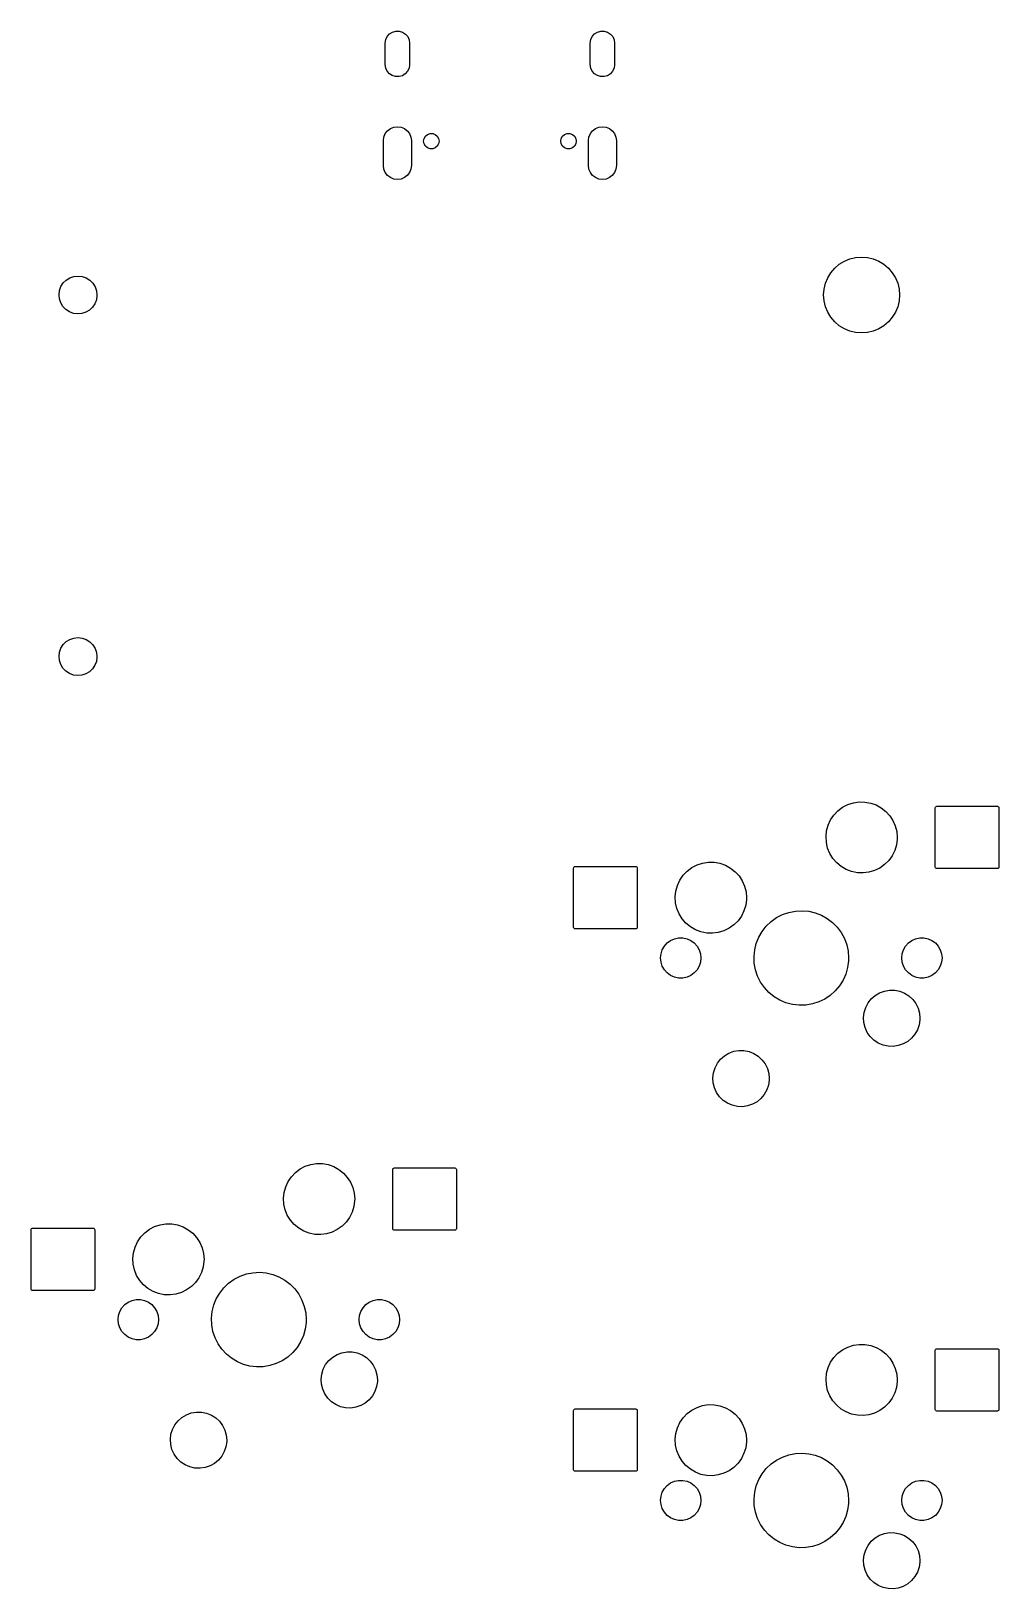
# Model space of a CAD drawing. Extents: x 3.34 to 9.76, y -5.25 to -1.36.
# Drawn here: x 5.222 to 6.828, y -3.947 to -1.362 of the extents above; entities that cross this region are included whole.
import ezdxf

# ---------------------------------------------------------------- set-up
doc = ezdxf.new("R2010")
doc.units = 0
doc.header["$MEASUREMENT"] = 0
doc.layers.add('BLACK', color=7, linetype='CONTINUOUS')

msp = doc.modelspace()

# ---------------------------------------------------------------- linework, layer by layer
at = {"layer": 'BLACK', "linetype": 'CONTINUOUS'}
for p, q in [((5.81302, -1.37118), (5.81682, -1.36689)), ((5.81682, -1.36689), (5.82167, -1.36383)), ((5.82167, -1.36383), (5.82718, -1.36225)), ((5.82718, -1.36225), (5.83291, -1.36229)), ((5.83291, -1.36229), (5.8384, -1.36393)), ((5.8384, -1.36393), (5.84321, -1.36705)), ((5.84321, -1.36705), (5.84695, -1.37139)), ((6.15318, -1.37118), (6.15698, -1.36689)), ((6.15698, -1.36689), (6.16182, -1.36383)), ((6.16182, -1.36383), (6.16734, -1.36225)), ((6.16734, -1.36225), (6.17307, -1.36229)), ((6.17307, -1.36229), (6.17856, -1.36393)), ((6.17856, -1.36393), (6.18337, -1.36705)), ((6.18337, -1.36705), (6.18711, -1.37139)), ((5.8097, -1.38228), (5.80971, -1.38204)), ((5.8097, -1.41772), (5.8097, -1.38228)), ((5.80971, -1.38204), (5.81059, -1.37637)), ((5.81059, -1.37637), (5.81302, -1.37118)), ((5.84695, -1.37139), (5.84933, -1.37661)), ((5.84933, -1.37661), (5.85014, -1.38228)), ((5.85014, -1.38228), (5.85014, -1.41772)), ((6.14986, -1.38204), (6.15075, -1.37637)), ((6.14986, -1.38228), (6.14986, -1.38204)), ((6.14986, -1.41772), (6.14986, -1.38228)), ((6.15075, -1.37637), (6.15318, -1.37118)), ((6.18711, -1.37139), (6.18948, -1.37661)), ((6.18948, -1.37661), (6.1903, -1.38228)), ((6.1903, -1.38228), (6.1903, -1.41772)), ((5.81052, -1.42339), (5.8097, -1.41772)), ((5.85014, -1.41796), (5.84925, -1.42363)), ((5.85014, -1.41772), (5.85014, -1.41796)), ((6.15067, -1.42339), (6.14986, -1.41772)), ((6.19029, -1.41796), (6.18941, -1.42363)), ((6.1903, -1.41772), (6.19029, -1.41796)), ((5.81289, -1.42861), (5.81052, -1.42339)), ((5.81663, -1.43295), (5.81289, -1.42861)), ((5.82144, -1.43607), (5.81663, -1.43295)), ((5.82693, -1.43771), (5.82144, -1.43607)), ((5.83266, -1.43775), (5.82693, -1.43771)), ((5.83818, -1.43617), (5.83266, -1.43775)), ((5.84302, -1.43311), (5.83818, -1.43617)), ((5.84682, -1.42882), (5.84302, -1.43311)), ((5.84925, -1.42363), (5.84682, -1.42882)), ((6.15305, -1.42861), (6.15067, -1.42339)), ((6.15679, -1.43295), (6.15305, -1.42861)), ((6.1616, -1.43607), (6.15679, -1.43295)), ((6.16709, -1.43771), (6.1616, -1.43607)), ((6.17282, -1.43775), (6.16709, -1.43771)), ((6.17833, -1.43617), (6.17282, -1.43775)), ((6.18318, -1.43311), (6.17833, -1.43617)), ((6.18698, -1.42882), (6.18318, -1.43311)), ((6.18941, -1.42363), (6.18698, -1.42882)), ((5.81354, -1.52751), (5.81834, -1.52383)), ((5.81834, -1.52383), (5.82392, -1.52152)), ((5.82392, -1.52152), (5.82992, -1.52073)), ((5.82992, -1.52073), (5.83592, -1.52152)), ((5.83592, -1.52152), (5.84151, -1.52383)), ((5.84151, -1.52383), (5.8463, -1.52751)), ((6.1537, -1.52751), (6.15849, -1.52383)), ((6.15849, -1.52383), (6.16408, -1.52152)), ((6.16408, -1.52152), (6.17008, -1.52073)), ((6.17008, -1.52073), (6.17608, -1.52152)), ((6.17608, -1.52152), (6.18166, -1.52383)), ((6.18166, -1.52383), (6.18646, -1.52751)), ((5.80675, -1.5439), (5.80754, -1.5379)), ((5.80675, -1.58524), (5.80675, -1.5439)), ((5.80754, -1.5379), (5.80986, -1.53231)), ((5.80986, -1.53231), (5.81354, -1.52751)), ((5.8463, -1.52751), (5.84999, -1.53231)), ((5.84999, -1.53231), (5.8523, -1.5379)), ((5.8523, -1.5379), (5.85309, -1.5439)), ((5.85309, -1.5439), (5.85309, -1.58524)), ((5.87343, -1.54488), (5.8742, -1.54051)), ((5.8742, -1.54926), (5.87343, -1.54488)), ((5.8742, -1.54051), (5.87642, -1.53666)), ((5.87642, -1.55311), (5.8742, -1.54926)), ((5.87642, -1.53666), (5.87982, -1.5338)), ((5.87982, -1.5338), (5.884, -1.53228)), ((5.884, -1.53228), (5.88844, -1.53228)), ((5.88844, -1.53228), (5.89262, -1.5338)), ((5.89262, -1.5338), (5.89602, -1.53666)), ((5.89602, -1.53666), (5.89824, -1.54051)), ((5.89824, -1.54926), (5.89602, -1.55311)), ((5.89824, -1.54051), (5.89902, -1.54488)), ((5.89902, -1.54488), (5.89824, -1.54926)), ((6.10098, -1.54488), (6.10176, -1.54051)), ((6.10176, -1.54926), (6.10098, -1.54488)), ((6.10176, -1.54051), (6.10398, -1.53666)), ((6.10398, -1.55311), (6.10176, -1.54926)), ((6.10398, -1.53666), (6.10738, -1.5338)), ((6.10738, -1.5338), (6.11156, -1.53228)), ((6.11156, -1.53228), (6.116, -1.53228)), ((6.116, -1.53228), (6.12018, -1.5338)), ((6.12018, -1.5338), (6.12358, -1.53666)), ((6.12358, -1.53666), (6.1258, -1.54051)), ((6.1258, -1.54926), (6.12358, -1.55311)), ((6.1258, -1.54051), (6.12657, -1.54488)), ((6.12657, -1.54488), (6.1258, -1.54926)), ((6.14691, -1.5439), (6.1477, -1.5379)), ((6.14691, -1.58524), (6.14691, -1.5439)), ((6.1477, -1.5379), (6.15001, -1.53231)), ((6.15001, -1.53231), (6.1537, -1.52751)), ((6.18646, -1.52751), (6.19014, -1.53231)), ((6.19014, -1.53231), (6.19246, -1.5379)), ((6.19246, -1.5379), (6.19325, -1.5439)), ((6.19325, -1.5439), (6.19325, -1.58524)), ((5.87982, -1.55596), (5.87642, -1.55311)), ((5.884, -1.55748), (5.87982, -1.55596)), ((5.88844, -1.55748), (5.884, -1.55748)), ((5.89262, -1.55596), (5.88844, -1.55748)), ((5.89602, -1.55311), (5.89262, -1.55596)), ((6.10738, -1.55596), (6.10398, -1.55311)), ((6.11156, -1.55748), (6.10738, -1.55596)), ((6.116, -1.55748), (6.11156, -1.55748)), ((6.12018, -1.55596), (6.116, -1.55748)), ((6.12358, -1.55311), (6.12018, -1.55596)), ((5.80754, -1.59123), (5.80675, -1.58524)), ((5.80986, -1.59682), (5.80754, -1.59123)), ((5.81354, -1.60162), (5.80986, -1.59682)), ((5.81834, -1.6053), (5.81354, -1.60162)), ((5.8463, -1.60162), (5.84151, -1.6053)), ((5.84999, -1.59682), (5.8463, -1.60162)), ((5.8523, -1.59123), (5.84999, -1.59682)), ((5.85309, -1.58524), (5.8523, -1.59123)), ((6.1477, -1.59123), (6.14691, -1.58524)), ((6.15001, -1.59682), (6.1477, -1.59123)), ((6.1537, -1.60162), (6.15001, -1.59682)), ((6.15849, -1.6053), (6.1537, -1.60162)), ((6.18646, -1.60162), (6.18166, -1.6053)), ((6.19014, -1.59682), (6.18646, -1.60162)), ((6.19246, -1.59123), (6.19014, -1.59682)), ((6.19325, -1.58524), (6.19246, -1.59123)), ((5.82392, -1.60762), (5.81834, -1.6053)), ((5.82992, -1.60841), (5.82392, -1.60762)), ((5.83592, -1.60762), (5.82992, -1.60841)), ((5.84151, -1.6053), (5.83592, -1.60762)), ((6.16408, -1.60762), (6.15849, -1.6053)), ((6.17008, -1.60841), (6.16408, -1.60762)), ((6.17608, -1.60762), (6.17008, -1.60841)), ((6.18166, -1.6053), (6.17608, -1.60762)), ((6.54904, -1.76297), (6.55546, -1.75546)), ((6.55546, -1.75546), (6.56297, -1.74904)), ((6.56297, -1.74904), (6.5714, -1.74387)), ((6.5714, -1.74387), (6.58053, -1.74009)), ((6.58053, -1.74009), (6.59015, -1.73778)), ((6.59015, -1.73778), (6.6, -1.73701)), ((6.6, -1.73701), (6.60985, -1.73778)), ((6.60985, -1.73778), (6.61947, -1.74009)), ((6.61947, -1.74009), (6.6286, -1.74387)), ((6.6286, -1.74387), (6.63703, -1.74904)), ((6.63703, -1.74904), (6.64454, -1.75546)), ((6.64454, -1.75546), (6.65096, -1.76297)), ((5.27179, -1.786), (5.27559, -1.78009)), ((5.27559, -1.78009), (5.28061, -1.77518)), ((5.28061, -1.77518), (5.28659, -1.7715)), ((5.28659, -1.7715), (5.29324, -1.76924)), ((5.29324, -1.76924), (5.30022, -1.7685)), ((5.30022, -1.7685), (5.30719, -1.76934)), ((5.30719, -1.76934), (5.31381, -1.77169)), ((5.31381, -1.77169), (5.31974, -1.77545)), ((5.31974, -1.77545), (5.32468, -1.78044)), ((5.32468, -1.78044), (5.3284, -1.78639)), ((6.53778, -1.79015), (6.54009, -1.78053)), ((6.54009, -1.78053), (6.54387, -1.7714)), ((6.54387, -1.7714), (6.54904, -1.76297)), ((6.65096, -1.76297), (6.65613, -1.7714)), ((6.65613, -1.7714), (6.65991, -1.78053)), ((6.65991, -1.78053), (6.66222, -1.79015)), ((5.26851, -1.79956), (5.26939, -1.79259)), ((5.26919, -1.80655), (5.26851, -1.79956)), ((5.27141, -1.81321), (5.26919, -1.80655)), ((5.26939, -1.79259), (5.27179, -1.786)), ((5.33051, -1.80783), (5.32801, -1.8144)), ((5.3284, -1.78639), (5.33071, -1.79302)), ((5.33148, -1.80088), (5.33051, -1.80783)), ((5.33071, -1.79302), (5.3315, -1.8)), ((5.3315, -1.8), (5.33148, -1.80088)), ((6.53701, -1.8), (6.53778, -1.79015)), ((6.53778, -1.80985), (6.53701, -1.8)), ((6.66222, -1.79015), (6.66299, -1.8)), ((6.66299, -1.8), (6.66222, -1.80985)), ((5.27505, -1.81922), (5.27141, -1.81321)), ((5.27992, -1.82427), (5.27505, -1.81922)), ((5.2858, -1.82811), (5.27992, -1.82427)), ((5.29238, -1.83056), (5.2858, -1.82811)), ((5.29934, -1.83149), (5.29238, -1.83056)), ((5.30633, -1.83085), (5.29934, -1.83149)), ((5.31301, -1.82868), (5.30633, -1.83085)), ((5.31904, -1.82509), (5.31301, -1.82868)), ((5.32413, -1.82025), (5.31904, -1.82509)), ((5.32801, -1.8144), (5.32413, -1.82025)), ((6.54009, -1.81947), (6.53778, -1.80985)), ((6.54387, -1.8286), (6.54009, -1.81947)), ((6.54904, -1.83703), (6.54387, -1.8286)), ((6.65613, -1.8286), (6.65096, -1.83703)), ((6.65991, -1.81947), (6.65613, -1.8286)), ((6.66222, -1.80985), (6.65991, -1.81947)), ((6.55546, -1.84454), (6.54904, -1.83703)), ((6.56297, -1.85096), (6.55546, -1.84454)), ((6.5714, -1.85613), (6.56297, -1.85096)), ((6.58053, -1.85991), (6.5714, -1.85613)), ((6.59015, -1.86222), (6.58053, -1.85991)), ((6.61947, -1.85991), (6.60985, -1.86222)), ((6.6286, -1.85613), (6.61947, -1.85991)), ((6.63703, -1.85096), (6.6286, -1.85613)), ((6.64454, -1.84454), (6.63703, -1.85096)), ((6.65096, -1.83703), (6.64454, -1.84454)), ((6.6, -1.86299), (6.59015, -1.86222)), ((6.60985, -1.86222), (6.6, -1.86299)), ((5.27559, -2.38009), (5.28061, -2.37518)), ((5.28061, -2.37518), (5.28659, -2.3715)), ((5.28659, -2.3715), (5.29324, -2.36924)), ((5.29324, -2.36924), (5.30022, -2.3685)), ((5.30022, -2.3685), (5.30719, -2.36934)), ((5.30719, -2.36934), (5.31381, -2.37169)), ((5.31381, -2.37169), (5.31974, -2.37545)), ((5.31974, -2.37545), (5.32468, -2.38044)), ((5.26851, -2.39956), (5.26939, -2.39259)), ((5.26919, -2.40655), (5.26851, -2.39956)), ((5.26939, -2.39259), (5.27179, -2.386)), ((5.27179, -2.386), (5.27559, -2.38009)), ((5.32468, -2.38044), (5.3284, -2.38639)), ((5.3284, -2.38639), (5.33071, -2.39302)), ((5.33148, -2.40088), (5.33051, -2.40783)), ((5.33071, -2.39302), (5.3315, -2.4)), ((5.3315, -2.4), (5.33148, -2.40088)), ((5.27141, -2.41321), (5.26919, -2.40655)), ((5.27505, -2.41922), (5.27141, -2.41321)), ((5.27992, -2.42427), (5.27505, -2.41922)), ((5.2858, -2.42811), (5.27992, -2.42427)), ((5.29238, -2.43056), (5.2858, -2.42811)), ((5.31301, -2.42868), (5.30633, -2.43085)), ((5.31904, -2.42509), (5.31301, -2.42868)), ((5.32413, -2.42025), (5.31904, -2.42509)), ((5.32801, -2.4144), (5.32413, -2.42025)), ((5.33051, -2.40783), (5.32801, -2.4144)), ((5.29934, -2.43149), (5.29238, -2.43056)), ((5.30633, -2.43085), (5.29934, -2.43149)), ((6.55411, -2.66284), (6.56079, -2.65584)), ((6.56079, -2.65584), (6.56853, -2.65003)), ((6.56853, -2.65003), (6.57712, -2.64556)), ((6.57712, -2.64556), (6.58631, -2.64255)), ((6.58631, -2.64255), (6.59588, -2.64109)), ((6.59588, -2.64109), (6.60556, -2.64121)), ((6.60556, -2.64121), (6.61509, -2.6429)), ((6.61509, -2.6429), (6.62421, -2.64613)), ((6.62421, -2.64613), (6.63268, -2.65081)), ((6.63268, -2.65081), (6.64028, -2.65681)), ((6.64028, -2.65681), (6.64679, -2.66397)), ((6.7223, -2.65079), (6.72249, -2.64983)), ((6.7223, -2.74921), (6.7223, -2.65079)), ((6.72249, -2.64983), (6.72304, -2.64902)), ((6.72304, -2.64902), (6.72385, -2.64848)), ((6.72385, -2.64848), (6.7248, -2.64829)), ((6.7248, -2.64829), (6.8252, -2.64829)), ((6.8252, -2.64829), (6.82615, -2.64848)), ((6.82615, -2.64848), (6.82696, -2.64902)), ((6.82696, -2.64902), (6.82751, -2.64983)), ((6.82751, -2.64983), (6.8277, -2.65079)), ((6.8277, -2.65079), (6.8277, -2.74921)), ((6.54199, -2.68893), (6.54458, -2.67961)), ((6.54458, -2.67961), (6.54865, -2.67083)), ((6.54865, -2.67083), (6.55411, -2.66284)), ((6.64679, -2.66397), (6.65205, -2.67209)), ((6.65205, -2.67209), (6.6559, -2.68097)), ((6.6559, -2.68097), (6.65826, -2.69035)), ((6.54096, -2.69856), (6.54199, -2.68893)), ((6.54152, -2.70822), (6.54096, -2.69856)), ((6.54365, -2.71766), (6.54152, -2.70822)), ((6.65772, -2.71248), (6.65491, -2.72174)), ((6.65898, -2.70288), (6.65772, -2.71248)), ((6.65826, -2.69035), (6.65906, -2.7)), ((6.65906, -2.7), (6.65898, -2.70288)), ((6.54729, -2.72663), (6.54365, -2.71766)), ((6.55234, -2.73488), (6.54729, -2.72663)), ((6.55868, -2.74219), (6.55234, -2.73488)), ((6.64497, -2.73827), (6.63812, -2.74511)), ((6.65062, -2.73042), (6.64497, -2.73827)), ((6.65491, -2.72174), (6.65062, -2.73042)), ((6.1223, -2.75079), (6.12249, -2.74983)), ((6.1223, -2.84921), (6.1223, -2.75079)), ((6.12249, -2.74983), (6.12304, -2.74902)), ((6.12304, -2.74902), (6.12385, -2.74848)), ((6.12385, -2.74848), (6.1248, -2.74829)), ((6.1248, -2.74829), (6.2252, -2.74829)), ((6.2252, -2.74829), (6.22615, -2.74848)), ((6.22615, -2.74848), (6.22696, -2.74902)), ((6.22696, -2.74902), (6.22751, -2.74983)), ((6.22751, -2.74983), (6.2277, -2.75079)), ((6.2277, -2.75079), (6.2277, -2.84921)), ((6.29865, -2.77083), (6.30411, -2.76284)), ((6.30411, -2.76284), (6.31079, -2.75584)), ((6.31079, -2.75584), (6.31853, -2.75003)), ((6.31853, -2.75003), (6.32712, -2.74556)), ((6.32712, -2.74556), (6.33631, -2.74255)), ((6.33631, -2.74255), (6.34588, -2.74109)), ((6.34588, -2.74109), (6.35556, -2.74121)), ((6.35556, -2.74121), (6.36509, -2.7429)), ((6.36509, -2.7429), (6.37421, -2.74613)), ((6.37421, -2.74613), (6.38268, -2.75081)), ((6.38268, -2.75081), (6.39028, -2.75681)), ((6.39028, -2.75681), (6.39679, -2.76397)), ((6.39679, -2.76397), (6.40205, -2.77209)), ((6.56613, -2.74838), (6.55868, -2.74219)), ((6.57448, -2.75326), (6.56613, -2.74838)), ((6.58352, -2.75671), (6.57448, -2.75326)), ((6.59301, -2.75864), (6.58352, -2.75671)), ((6.60268, -2.75899), (6.59301, -2.75864)), ((6.61228, -2.75776), (6.60268, -2.75899)), ((6.62155, -2.75498), (6.61228, -2.75776)), ((6.63024, -2.75073), (6.62155, -2.75498)), ((6.63812, -2.74511), (6.63024, -2.75073)), ((6.72249, -2.75017), (6.7223, -2.74921)), ((6.72304, -2.75098), (6.72249, -2.75017)), ((6.72385, -2.75152), (6.72304, -2.75098)), ((6.7248, -2.75171), (6.72385, -2.75152)), ((6.8252, -2.75171), (6.7248, -2.75171)), ((6.82615, -2.75152), (6.8252, -2.75171)), ((6.82696, -2.75098), (6.82615, -2.75152)), ((6.82751, -2.75017), (6.82696, -2.75098)), ((6.8277, -2.74921), (6.82751, -2.75017)), ((6.29096, -2.79856), (6.29199, -2.78893)), ((6.29199, -2.78893), (6.29458, -2.77961)), ((6.29458, -2.77961), (6.29865, -2.77083)), ((6.40205, -2.77209), (6.4059, -2.78097)), ((6.4059, -2.78097), (6.40826, -2.79035)), ((6.40826, -2.79035), (6.40906, -2.8)), ((6.29152, -2.80822), (6.29096, -2.79856)), ((6.29365, -2.81766), (6.29152, -2.80822)), ((6.40772, -2.81248), (6.40491, -2.82174)), ((6.40898, -2.80288), (6.40772, -2.81248)), ((6.40906, -2.8), (6.40898, -2.80288)), ((6.29729, -2.82663), (6.29365, -2.81766)), ((6.30234, -2.83488), (6.29729, -2.82663)), ((6.30868, -2.84219), (6.30234, -2.83488)), ((6.31613, -2.84838), (6.30868, -2.84219)), ((6.39497, -2.83827), (6.38812, -2.84511)), ((6.40062, -2.83042), (6.39497, -2.83827)), ((6.40491, -2.82174), (6.40062, -2.83042)), ((6.44194, -2.84717), (6.44996, -2.83951)), ((6.44996, -2.83951), (6.45898, -2.83307)), ((6.45898, -2.83307), (6.46882, -2.82796)), ((6.46882, -2.82796), (6.47929, -2.82428)), ((6.47929, -2.82428), (6.49016, -2.82212)), ((6.49016, -2.82212), (6.50123, -2.82151)), ((6.50123, -2.82151), (6.51228, -2.82247)), ((6.51228, -2.82247), (6.52308, -2.82497)), ((6.52308, -2.82497), (6.53342, -2.82897)), ((6.53342, -2.82897), (6.5431, -2.83439)), ((6.5431, -2.83439), (6.55191, -2.84112)), ((6.55191, -2.84112), (6.55969, -2.84902)), ((6.12249, -2.85017), (6.1223, -2.84921)), ((6.12304, -2.85098), (6.12249, -2.85017)), ((6.12385, -2.85152), (6.12304, -2.85098)), ((6.1248, -2.85171), (6.12385, -2.85152)), ((6.2252, -2.85171), (6.1248, -2.85171)), ((6.22615, -2.85152), (6.2252, -2.85171)), ((6.22696, -2.85098), (6.22615, -2.85152)), ((6.22751, -2.85017), (6.22696, -2.85098)), ((6.2277, -2.84921), (6.22751, -2.85017)), ((6.28325, -2.87099), (6.28965, -2.86814)), ((6.28965, -2.86814), (6.2965, -2.86668)), ((6.2965, -2.86668), (6.3035, -2.86668)), ((6.3035, -2.86668), (6.31035, -2.86814)), ((6.31035, -2.86814), (6.31675, -2.87099)), ((6.32448, -2.85326), (6.31613, -2.84838)), ((6.33352, -2.85671), (6.32448, -2.85326)), ((6.34301, -2.85864), (6.33352, -2.85671)), ((6.35268, -2.85899), (6.34301, -2.85864)), ((6.36228, -2.85776), (6.35268, -2.85899)), ((6.37155, -2.85498), (6.36228, -2.85776)), ((6.38024, -2.85073), (6.37155, -2.85498)), ((6.38812, -2.84511), (6.38024, -2.85073)), ((6.42534, -2.87574), (6.4295, -2.86546)), ((6.4295, -2.86546), (6.43507, -2.85588)), ((6.43507, -2.85588), (6.44194, -2.84717)), ((6.55969, -2.84902), (6.56628, -2.85794)), ((6.56628, -2.85794), (6.57155, -2.8677)), ((6.57155, -2.8677), (6.57538, -2.8781)), ((6.68325, -2.87099), (6.68965, -2.86814)), ((6.68965, -2.86814), (6.6965, -2.86668)), ((6.6965, -2.86668), (6.7035, -2.86668)), ((6.7035, -2.86668), (6.71035, -2.86814)), ((6.71035, -2.86814), (6.71675, -2.87099)), ((6.2665, -2.9), (6.26723, -2.89303)), ((6.26723, -2.89303), (6.2694, -2.88637)), ((6.2694, -2.88637), (6.2729, -2.88031)), ((6.2729, -2.88031), (6.27758, -2.8751)), ((6.27758, -2.8751), (6.28325, -2.87099)), ((6.31675, -2.87099), (6.32242, -2.8751)), ((6.32242, -2.8751), (6.3271, -2.88031)), ((6.3271, -2.88031), (6.3306, -2.88637)), ((6.3306, -2.88637), (6.33277, -2.89303)), ((6.33277, -2.89303), (6.3335, -2.9)), ((6.42154, -2.89753), (6.42267, -2.8865)), ((6.42267, -2.8865), (6.42534, -2.87574)), ((6.57538, -2.8781), (6.57772, -2.88894)), ((6.57772, -2.88894), (6.5785, -2.9)), ((6.6665, -2.9), (6.66723, -2.89303)), ((6.66723, -2.89303), (6.6694, -2.88637)), ((6.6694, -2.88637), (6.6729, -2.88031)), ((6.6729, -2.88031), (6.67758, -2.8751)), ((6.67758, -2.8751), (6.68325, -2.87099)), ((6.71675, -2.87099), (6.72242, -2.8751)), ((6.72242, -2.8751), (6.7271, -2.88031)), ((6.7271, -2.88031), (6.7306, -2.88637)), ((6.7306, -2.88637), (6.73277, -2.89303)), ((6.73277, -2.89303), (6.7335, -2.9)), ((6.26723, -2.90697), (6.2665, -2.9)), ((6.2694, -2.91363), (6.26723, -2.90697)), ((6.2729, -2.91969), (6.2694, -2.91363)), ((6.27758, -2.9249), (6.2729, -2.91969)), ((6.3271, -2.91969), (6.32242, -2.9249)), ((6.3306, -2.91363), (6.3271, -2.91969)), ((6.33277, -2.90697), (6.3306, -2.91363)), ((6.3335, -2.9), (6.33277, -2.90697)), ((6.42197, -2.90861), (6.42154, -2.89753)), ((6.42397, -2.91952), (6.42197, -2.90861)), ((6.42748, -2.93004), (6.42397, -2.91952)), ((6.57687, -2.91592), (6.57386, -2.92659)), ((6.57835, -2.90493), (6.57687, -2.91592)), ((6.5785, -2.9), (6.57835, -2.90493)), ((6.66723, -2.90697), (6.6665, -2.9)), ((6.6694, -2.91363), (6.66723, -2.90697)), ((6.6729, -2.91969), (6.6694, -2.91363)), ((6.67758, -2.9249), (6.6729, -2.91969)), ((6.7271, -2.91969), (6.72242, -2.9249)), ((6.7306, -2.91363), (6.7271, -2.91969)), ((6.73277, -2.90697), (6.7306, -2.91363)), ((6.7335, -2.9), (6.73277, -2.90697)), ((6.28325, -2.92901), (6.27758, -2.9249)), ((6.28965, -2.93186), (6.28325, -2.92901)), ((6.2965, -2.93332), (6.28965, -2.93186)), ((6.3035, -2.93332), (6.2965, -2.93332)), ((6.31035, -2.93186), (6.3035, -2.93332)), ((6.31675, -2.92901), (6.31035, -2.93186)), ((6.32242, -2.9249), (6.31675, -2.92901)), ((6.43243, -2.93996), (6.42748, -2.93004)), ((6.43874, -2.94908), (6.43243, -2.93996)), ((6.56351, -2.94614), (6.55637, -2.95463)), ((6.56938, -2.93673), (6.56351, -2.94614)), ((6.57386, -2.92659), (6.56938, -2.93673)), ((6.68325, -2.92901), (6.67758, -2.9249)), ((6.68965, -2.93186), (6.68325, -2.92901)), ((6.6965, -2.93332), (6.68965, -2.93186)), ((6.7035, -2.93332), (6.6965, -2.93332)), ((6.71035, -2.93186), (6.7035, -2.93332)), ((6.71675, -2.92901), (6.71035, -2.93186)), ((6.72242, -2.9249), (6.71675, -2.92901)), ((6.44626, -2.95722), (6.43874, -2.94908)), ((6.45486, -2.96422), (6.44626, -2.95722)), ((6.46436, -2.96994), (6.45486, -2.96422)), ((6.47457, -2.97427), (6.46436, -2.96994)), ((6.53889, -2.96819), (6.5289, -2.97299)), ((6.54811, -2.96203), (6.53889, -2.96819)), ((6.55637, -2.95463), (6.54811, -2.96203)), ((6.61079, -2.97454), (6.61609, -2.96782)), ((6.61609, -2.96782), (6.62252, -2.96218)), ((6.62252, -2.96218), (6.62987, -2.9578)), ((6.62987, -2.9578), (6.6379, -2.95484)), ((6.6379, -2.95484), (6.64633, -2.95339)), ((6.64633, -2.95339), (6.65489, -2.95351)), ((6.65489, -2.95351), (6.66328, -2.95518)), ((6.66328, -2.95518), (6.67122, -2.95835)), ((6.67122, -2.95835), (6.67846, -2.96291)), ((6.67846, -2.96291), (6.68474, -2.96872)), ((6.68474, -2.96872), (6.68986, -2.97557)), ((6.48529, -2.97711), (6.47457, -2.97427)), ((6.4963, -2.97841), (6.48529, -2.97711)), ((6.50739, -2.97815), (6.4963, -2.97841)), ((6.51833, -2.97633), (6.50739, -2.97815)), ((6.5289, -2.97299), (6.51833, -2.97633)), ((6.60327, -2.99878), (6.60427, -2.99028)), ((6.60427, -2.99028), (6.60681, -2.98211)), ((6.60681, -2.98211), (6.61079, -2.97454)), ((6.68986, -2.97557), (6.69364, -2.98325)), ((6.69364, -2.98325), (6.69597, -2.99148)), ((6.69597, -2.99148), (6.69675, -3)), ((6.60383, -3.00731), (6.60327, -2.99878)), ((6.60593, -3.01561), (6.60383, -3.00731)), ((6.60951, -3.02338), (6.60593, -3.01561)), ((6.61445, -3.03036), (6.60951, -3.02338)), ((6.69271, -3.01901), (6.68853, -3.02648)), ((6.69546, -3.01091), (6.69271, -3.01901)), ((6.69669, -3.00245), (6.69546, -3.01091)), ((6.69675, -3), (6.69669, -3.00245)), ((6.62058, -3.03633), (6.61445, -3.03036)), ((6.62769, -3.04108), (6.62058, -3.03633)), ((6.63555, -3.04446), (6.62769, -3.04108)), ((6.6439, -3.04635), (6.63555, -3.04446)), ((6.65245, -3.04669), (6.6439, -3.04635)), ((6.66091, -3.04546), (6.65245, -3.04669)), ((6.66901, -3.04271), (6.66091, -3.04546)), ((6.67648, -3.03853), (6.66901, -3.04271)), ((6.68306, -3.03306), (6.67648, -3.03853)), ((6.68853, -3.02648), (6.68306, -3.03306)), ((6.35681, -3.08211), (6.36079, -3.07454)), ((6.36079, -3.07454), (6.36609, -3.06782)), ((6.36609, -3.06782), (6.37252, -3.06218)), ((6.37252, -3.06218), (6.37987, -3.0578)), ((6.37987, -3.0578), (6.3879, -3.05484)), ((6.3879, -3.05484), (6.39633, -3.05339)), ((6.39633, -3.05339), (6.40489, -3.05351)), ((6.40489, -3.05351), (6.41328, -3.05518)), ((6.41328, -3.05518), (6.42122, -3.05835)), ((6.42122, -3.05835), (6.42846, -3.06291)), ((6.42846, -3.06291), (6.43474, -3.06872)), ((6.43474, -3.06872), (6.43986, -3.07557)), ((6.35327, -3.09878), (6.35427, -3.09028)), ((6.35383, -3.10731), (6.35327, -3.09878)), ((6.35427, -3.09028), (6.35681, -3.08211)), ((6.43986, -3.07557), (6.44364, -3.08325)), ((6.44364, -3.08325), (6.44597, -3.09148)), ((6.44597, -3.09148), (6.44675, -3.1)), ((6.44675, -3.1), (6.44669, -3.10245)), ((6.35593, -3.11561), (6.35383, -3.10731)), ((6.35951, -3.12337), (6.35593, -3.11561)), ((6.36445, -3.13036), (6.35951, -3.12337)), ((6.43853, -3.12648), (6.43306, -3.13306)), ((6.44271, -3.11901), (6.43853, -3.12648)), ((6.44546, -3.11091), (6.44271, -3.11901)), ((6.44669, -3.10245), (6.44546, -3.11091)), ((6.37058, -3.13633), (6.36445, -3.13036)), ((6.37769, -3.14108), (6.37058, -3.13633)), ((6.38555, -3.14446), (6.37769, -3.14108)), ((6.3939, -3.14635), (6.38555, -3.14446)), ((6.40245, -3.14669), (6.3939, -3.14635)), ((6.41091, -3.14546), (6.40245, -3.14669)), ((6.41901, -3.14271), (6.41091, -3.14546)), ((6.42648, -3.13853), (6.41901, -3.14271)), ((6.43306, -3.13306), (6.42648, -3.13853)), ((5.65411, -3.26284), (5.66079, -3.25584)), ((5.66079, -3.25584), (5.66853, -3.25003)), ((5.66853, -3.25003), (5.67712, -3.24556)), ((5.67712, -3.24556), (5.68631, -3.24255)), ((5.68631, -3.24255), (5.69588, -3.24109)), ((5.69588, -3.24109), (5.70556, -3.24121)), ((5.70556, -3.24121), (5.71509, -3.2429)), ((5.71509, -3.2429), (5.72421, -3.24613)), ((5.72421, -3.24613), (5.73268, -3.25081)), ((5.73268, -3.25081), (5.74028, -3.25681)), ((5.8223, -3.25079), (5.82249, -3.24983)), ((5.8223, -3.34921), (5.8223, -3.25079)), ((5.82249, -3.24983), (5.82304, -3.24902)), ((5.82304, -3.24902), (5.82385, -3.24848)), ((5.82385, -3.24848), (5.8248, -3.24829)), ((5.8248, -3.24829), (5.9252, -3.24829)), ((5.9252, -3.24829), (5.92615, -3.24848)), ((5.92615, -3.24848), (5.92696, -3.24902)), ((5.92696, -3.24902), (5.92751, -3.24983)), ((5.92751, -3.24983), (5.9277, -3.25079)), ((5.9277, -3.25079), (5.9277, -3.34921)), ((5.64199, -3.28893), (5.64458, -3.27961)), ((5.64458, -3.27961), (5.64865, -3.27083)), ((5.64865, -3.27083), (5.65411, -3.26284)), ((5.74028, -3.25681), (5.74679, -3.26397)), ((5.74679, -3.26397), (5.75205, -3.27209)), ((5.75205, -3.27209), (5.7559, -3.28097)), ((5.7559, -3.28097), (5.75826, -3.29035)), ((5.64096, -3.29856), (5.64199, -3.28893)), ((5.64152, -3.30822), (5.64096, -3.29856)), ((5.75898, -3.30288), (5.75772, -3.31248)), ((5.75826, -3.29035), (5.75906, -3.3)), ((5.75906, -3.3), (5.75898, -3.30288)), ((5.64365, -3.31766), (5.64152, -3.30822)), ((5.64729, -3.32663), (5.64365, -3.31766)), ((5.65234, -3.33488), (5.64729, -3.32663)), ((5.75062, -3.33042), (5.74497, -3.33827)), ((5.75491, -3.32174), (5.75062, -3.33042)), ((5.75772, -3.31248), (5.75491, -3.32174)), ((5.2223, -3.35079), (5.22249, -3.34983)), ((5.2223, -3.44921), (5.2223, -3.35079)), ((5.22249, -3.34983), (5.22304, -3.34902)), ((5.22304, -3.34902), (5.22385, -3.34848)), ((5.22385, -3.34848), (5.2248, -3.34829)), ((5.2248, -3.34829), (5.3252, -3.34829)), ((5.3252, -3.34829), (5.32615, -3.34848)), ((5.32615, -3.34848), (5.32696, -3.34902)), ((5.32696, -3.34902), (5.32751, -3.34983)), ((5.32751, -3.34983), (5.3277, -3.35079)), ((5.3277, -3.35079), (5.3277, -3.44921)), ((5.40411, -3.36284), (5.41079, -3.35584)), ((5.41079, -3.35584), (5.41853, -3.35003)), ((5.41853, -3.35003), (5.42712, -3.34556)), ((5.42712, -3.34556), (5.43631, -3.34255)), ((5.43631, -3.34255), (5.44588, -3.34109)), ((5.44588, -3.34109), (5.45556, -3.34121)), ((5.45556, -3.34121), (5.46509, -3.3429)), ((5.46509, -3.3429), (5.47421, -3.34613)), ((5.47421, -3.34613), (5.48268, -3.35081)), ((5.48268, -3.35081), (5.49028, -3.35681)), ((5.49028, -3.35681), (5.49679, -3.36397)), ((5.65868, -3.34219), (5.65234, -3.33488)), ((5.66613, -3.34838), (5.65868, -3.34219)), ((5.67448, -3.35326), (5.66613, -3.34838)), ((5.68352, -3.35671), (5.67448, -3.35326)), ((5.69301, -3.35864), (5.68352, -3.35671)), ((5.70268, -3.35899), (5.69301, -3.35864)), ((5.71228, -3.35776), (5.70268, -3.35899)), ((5.72155, -3.35498), (5.71228, -3.35776)), ((5.73024, -3.35073), (5.72155, -3.35498)), ((5.73812, -3.34511), (5.73024, -3.35073)), ((5.74497, -3.33827), (5.73812, -3.34511)), ((5.82249, -3.35017), (5.8223, -3.34921)), ((5.82304, -3.35098), (5.82249, -3.35017)), ((5.82385, -3.35152), (5.82304, -3.35098)), ((5.8248, -3.35171), (5.82385, -3.35152)), ((5.9252, -3.35171), (5.8248, -3.35171)), ((5.92615, -3.35152), (5.9252, -3.35171)), ((5.92696, -3.35098), (5.92615, -3.35152)), ((5.92751, -3.35017), (5.92696, -3.35098)), ((5.9277, -3.34921), (5.92751, -3.35017)), ((5.39199, -3.38893), (5.39458, -3.37961)), ((5.39458, -3.37961), (5.39865, -3.37083)), ((5.39865, -3.37083), (5.40411, -3.36284)), ((5.49679, -3.36397), (5.50205, -3.37209)), ((5.50205, -3.37209), (5.5059, -3.38097)), ((5.5059, -3.38097), (5.50826, -3.39035)), ((5.39096, -3.39856), (5.39199, -3.38893)), ((5.39152, -3.40822), (5.39096, -3.39856)), ((5.39365, -3.41766), (5.39152, -3.40822)), ((5.50898, -3.40288), (5.50772, -3.41248)), ((5.50826, -3.39035), (5.50906, -3.4)), ((5.50906, -3.4), (5.50898, -3.40288)), ((5.39729, -3.42663), (5.39365, -3.41766)), ((5.40234, -3.43488), (5.39729, -3.42663)), ((5.40868, -3.44219), (5.40234, -3.43488)), ((5.50062, -3.43042), (5.49497, -3.43827)), ((5.50491, -3.42174), (5.50062, -3.43042)), ((5.50772, -3.41248), (5.50491, -3.42174)), ((5.54996, -3.43951), (5.55898, -3.43307)), ((5.55898, -3.43307), (5.56882, -3.42796)), ((5.56882, -3.42796), (5.57929, -3.42428)), ((5.57929, -3.42428), (5.59016, -3.42212)), ((5.59016, -3.42212), (5.60123, -3.42151)), ((5.60123, -3.42151), (5.61228, -3.42247)), ((5.61228, -3.42247), (5.62308, -3.42497)), ((5.62308, -3.42497), (5.63342, -3.42897)), ((5.63342, -3.42897), (5.6431, -3.43439)), ((5.6431, -3.43439), (5.65191, -3.44112)), ((5.22249, -3.45017), (5.2223, -3.44921)), ((5.22304, -3.45098), (5.22249, -3.45017)), ((5.22385, -3.45152), (5.22304, -3.45098)), ((5.2248, -3.45171), (5.22385, -3.45152)), ((5.3252, -3.45171), (5.2248, -3.45171)), ((5.32615, -3.45152), (5.3252, -3.45171)), ((5.32696, -3.45098), (5.32615, -3.45152)), ((5.32751, -3.45017), (5.32696, -3.45098)), ((5.3277, -3.44921), (5.32751, -3.45017)), ((5.41613, -3.44838), (5.40868, -3.44219)), ((5.42448, -3.45326), (5.41613, -3.44838)), ((5.43352, -3.45671), (5.42448, -3.45326)), ((5.44301, -3.45864), (5.43352, -3.45671)), ((5.45268, -3.45899), (5.44301, -3.45864)), ((5.46228, -3.45776), (5.45268, -3.45899)), ((5.47155, -3.45498), (5.46228, -3.45776)), ((5.48024, -3.45073), (5.47155, -3.45498)), ((5.48812, -3.44511), (5.48024, -3.45073)), ((5.49497, -3.43827), (5.48812, -3.44511)), ((5.5295, -3.46546), (5.53507, -3.45588)), ((5.53507, -3.45588), (5.54194, -3.44717)), ((5.54194, -3.44717), (5.54996, -3.43951)), ((5.65191, -3.44112), (5.65969, -3.44902)), ((5.65969, -3.44902), (5.66628, -3.45794)), ((5.66628, -3.45794), (5.67155, -3.4677)), ((5.36723, -3.49303), (5.3694, -3.48637)), ((5.3694, -3.48637), (5.3729, -3.48031)), ((5.3729, -3.48031), (5.37758, -3.4751)), ((5.37758, -3.4751), (5.38325, -3.47099)), ((5.38325, -3.47099), (5.38965, -3.46814)), ((5.38965, -3.46814), (5.3965, -3.46668)), ((5.3965, -3.46668), (5.4035, -3.46668)), ((5.4035, -3.46668), (5.41035, -3.46814)), ((5.41035, -3.46814), (5.41675, -3.47099)), ((5.41675, -3.47099), (5.42242, -3.4751)), ((5.42242, -3.4751), (5.4271, -3.48031)), ((5.4271, -3.48031), (5.4306, -3.48637)), ((5.4306, -3.48637), (5.43277, -3.49303)), ((5.52154, -3.49753), (5.52267, -3.4865)), ((5.52267, -3.4865), (5.52534, -3.47574)), ((5.52534, -3.47574), (5.5295, -3.46546)), ((5.67155, -3.4677), (5.67538, -3.4781)), ((5.67538, -3.4781), (5.67772, -3.48894)), ((5.67772, -3.48894), (5.6785, -3.5)), ((5.76723, -3.49303), (5.7694, -3.48637)), ((5.7694, -3.48637), (5.7729, -3.48031)), ((5.7729, -3.48031), (5.77758, -3.4751)), ((5.77758, -3.4751), (5.78325, -3.47099)), ((5.78325, -3.47099), (5.78965, -3.46814)), ((5.78965, -3.46814), (5.7965, -3.46668)), ((5.7965, -3.46668), (5.8035, -3.46668)), ((5.8035, -3.46668), (5.81035, -3.46814)), ((5.81035, -3.46814), (5.81675, -3.47099)), ((5.81675, -3.47099), (5.82242, -3.4751)), ((5.82242, -3.4751), (5.8271, -3.48031)), ((5.8271, -3.48031), (5.8306, -3.48637)), ((5.8306, -3.48637), (5.83277, -3.49303)), ((5.3665, -3.5), (5.36723, -3.49303)), ((5.36723, -3.50697), (5.3665, -3.5)), ((5.3694, -3.51363), (5.36723, -3.50697)), ((5.3729, -3.51969), (5.3694, -3.51363)), ((5.4306, -3.51363), (5.4271, -3.51969)), ((5.43277, -3.50697), (5.4306, -3.51363)), ((5.43277, -3.49303), (5.4335, -3.5)), ((5.4335, -3.5), (5.43277, -3.50697)), ((5.52197, -3.50861), (5.52154, -3.49753)), ((5.52397, -3.51952), (5.52197, -3.50861)), ((5.67835, -3.50493), (5.67687, -3.51592)), ((5.6785, -3.5), (5.67835, -3.50493)), ((5.7665, -3.5), (5.76723, -3.49303)), ((5.76723, -3.50697), (5.7665, -3.5)), ((5.7694, -3.51363), (5.76723, -3.50697)), ((5.7729, -3.51969), (5.7694, -3.51363)), ((5.8306, -3.51363), (5.8271, -3.51969)), ((5.83277, -3.50697), (5.8306, -3.51363)), ((5.83277, -3.49303), (5.8335, -3.5)), ((5.8335, -3.5), (5.83277, -3.50697)), ((5.37758, -3.5249), (5.3729, -3.51969)), ((5.38325, -3.52901), (5.37758, -3.5249)), ((5.38965, -3.53186), (5.38325, -3.52901)), ((5.3965, -3.53332), (5.38965, -3.53186)), ((5.4035, -3.53332), (5.3965, -3.53332)), ((5.41035, -3.53186), (5.4035, -3.53332)), ((5.41675, -3.52901), (5.41035, -3.53186)), ((5.42242, -3.5249), (5.41675, -3.52901)), ((5.4271, -3.51969), (5.42242, -3.5249)), ((5.52748, -3.53004), (5.52397, -3.51952)), ((5.53243, -3.53996), (5.52748, -3.53004)), ((5.53874, -3.54908), (5.53243, -3.53996)), ((5.66938, -3.53673), (5.66351, -3.54614)), ((5.67386, -3.52659), (5.66938, -3.53673)), ((5.67687, -3.51592), (5.67386, -3.52659)), ((5.77758, -3.5249), (5.7729, -3.51969)), ((5.78325, -3.52901), (5.77758, -3.5249)), ((5.78965, -3.53186), (5.78325, -3.52901)), ((5.7965, -3.53332), (5.78965, -3.53186)), ((5.8035, -3.53332), (5.7965, -3.53332)), ((5.81035, -3.53186), (5.8035, -3.53332)), ((5.81675, -3.52901), (5.81035, -3.53186)), ((5.82242, -3.5249), (5.81675, -3.52901)), ((5.8271, -3.51969), (5.82242, -3.5249)), ((5.54626, -3.55722), (5.53874, -3.54908)), ((5.55486, -3.56422), (5.54626, -3.55722)), ((5.56436, -3.56994), (5.55486, -3.56422)), ((5.64811, -3.56203), (5.63889, -3.56819)), ((5.65637, -3.55463), (5.64811, -3.56203)), ((5.66351, -3.54614), (5.65637, -3.55463)), ((5.71609, -3.56782), (5.72252, -3.56218)), ((5.72252, -3.56218), (5.72987, -3.5578)), ((5.72987, -3.5578), (5.7379, -3.55484)), ((5.7379, -3.55484), (5.74633, -3.55339)), ((5.74633, -3.55339), (5.75489, -3.55351)), ((5.75489, -3.55351), (5.76328, -3.55518)), ((5.76328, -3.55518), (5.77122, -3.55835)), ((5.77122, -3.55835), (5.77846, -3.56291)), ((5.77846, -3.56291), (5.78474, -3.56872)), ((6.54865, -3.57083), (6.55411, -3.56284)), ((6.55411, -3.56284), (6.56079, -3.55584)), ((6.56079, -3.55584), (6.56853, -3.55003)), ((6.56853, -3.55003), (6.57712, -3.54556)), ((6.57712, -3.54556), (6.58631, -3.54255)), ((6.58631, -3.54255), (6.59588, -3.54109)), ((6.59588, -3.54109), (6.60556, -3.54121)), ((6.60556, -3.54121), (6.61509, -3.5429)), ((6.61509, -3.5429), (6.62421, -3.54613)), ((6.62421, -3.54613), (6.63268, -3.55081)), ((6.63268, -3.55081), (6.64028, -3.55681)), ((6.64028, -3.55681), (6.64679, -3.56397)), ((6.64679, -3.56397), (6.65205, -3.57209)), ((6.7223, -3.55079), (6.72249, -3.54983)), ((6.7223, -3.64921), (6.7223, -3.55079)), ((6.72249, -3.54983), (6.72304, -3.54902)), ((6.72304, -3.54902), (6.72385, -3.54848)), ((6.72385, -3.54848), (6.7248, -3.54829)), ((6.7248, -3.54829), (6.8252, -3.54829)), ((6.8252, -3.54829), (6.82615, -3.54848)), ((6.82615, -3.54848), (6.82696, -3.54902)), ((6.82696, -3.54902), (6.82751, -3.54983)), ((6.82751, -3.54983), (6.8277, -3.55079)), ((6.8277, -3.55079), (6.8277, -3.64921)), ((5.57457, -3.57427), (5.56436, -3.56994)), ((5.58529, -3.57711), (5.57457, -3.57427)), ((5.5963, -3.57841), (5.58529, -3.57711)), ((5.60739, -3.57815), (5.5963, -3.57841)), ((5.61833, -3.57633), (5.60739, -3.57815)), ((5.6289, -3.57299), (5.61833, -3.57633)), ((5.63889, -3.56819), (5.6289, -3.57299)), ((5.70327, -3.59878), (5.70427, -3.59028)), ((5.70427, -3.59028), (5.70681, -3.58211)), ((5.70681, -3.58211), (5.71079, -3.57454)), ((5.71079, -3.57454), (5.71609, -3.56782)), ((5.78474, -3.56872), (5.78986, -3.57557)), ((5.78986, -3.57557), (5.79364, -3.58325)), ((5.79364, -3.58325), (5.79597, -3.59148)), ((5.79597, -3.59148), (5.79675, -3.6)), ((6.54096, -3.59856), (6.54199, -3.58893)), ((6.54199, -3.58893), (6.54458, -3.57961)), ((6.54458, -3.57961), (6.54865, -3.57083)), ((6.65205, -3.57209), (6.6559, -3.58097)), ((6.6559, -3.58097), (6.65826, -3.59035)), ((6.65826, -3.59035), (6.65906, -3.6)), ((5.70383, -3.60731), (5.70327, -3.59878)), ((5.70593, -3.61561), (5.70383, -3.60731)), ((5.70951, -3.62337), (5.70593, -3.61561)), ((5.79546, -3.61091), (5.79271, -3.61901)), ((5.79669, -3.60245), (5.79546, -3.61091)), ((5.79675, -3.6), (5.79669, -3.60245)), ((6.54152, -3.60822), (6.54096, -3.59856)), ((6.54365, -3.61766), (6.54152, -3.60822)), ((6.54729, -3.62663), (6.54365, -3.61766)), ((6.65772, -3.61248), (6.65491, -3.62174)), ((6.65898, -3.60288), (6.65772, -3.61248)), ((6.65906, -3.6), (6.65898, -3.60288)), ((5.71445, -3.63036), (5.70951, -3.62337)), ((5.72058, -3.63633), (5.71445, -3.63036)), ((5.72769, -3.64108), (5.72058, -3.63633)), ((5.73555, -3.64446), (5.72769, -3.64108)), ((5.76901, -3.64271), (5.76091, -3.64546)), ((5.77648, -3.63853), (5.76901, -3.64271)), ((5.78306, -3.63306), (5.77648, -3.63853)), ((5.78853, -3.62648), (5.78306, -3.63306)), ((5.79271, -3.61901), (5.78853, -3.62648)), ((6.32712, -3.64556), (6.33631, -3.64255)), ((6.33631, -3.64255), (6.34588, -3.64109)), ((6.34588, -3.64109), (6.35556, -3.64121)), ((6.35556, -3.64121), (6.36509, -3.6429)), ((6.36509, -3.6429), (6.37421, -3.64613)), ((6.55234, -3.63488), (6.54729, -3.62663)), ((6.55868, -3.64219), (6.55234, -3.63488)), ((6.56613, -3.64838), (6.55868, -3.64219)), ((6.64497, -3.63827), (6.63812, -3.64511)), ((6.65062, -3.63042), (6.64497, -3.63827)), ((6.65491, -3.62174), (6.65062, -3.63042)), ((5.46079, -3.67454), (5.46609, -3.66782)), ((5.46609, -3.66782), (5.47252, -3.66218)), ((5.47252, -3.66218), (5.47987, -3.6578)), ((5.47987, -3.6578), (5.4879, -3.65484)), ((5.4879, -3.65484), (5.49633, -3.65339)), ((5.49633, -3.65339), (5.50489, -3.65351)), ((5.50489, -3.65351), (5.51328, -3.65518)), ((5.51328, -3.65518), (5.52122, -3.65835)), ((5.52122, -3.65835), (5.52846, -3.66291)), ((5.52846, -3.66291), (5.53474, -3.66872)), ((5.53474, -3.66872), (5.53986, -3.67557)), ((5.7439, -3.64635), (5.73555, -3.64446)), ((5.75245, -3.64669), (5.7439, -3.64635)), ((5.76091, -3.64546), (5.75245, -3.64669)), ((6.1223, -3.65079), (6.12249, -3.64983)), ((6.1223, -3.74921), (6.1223, -3.65079)), ((6.12249, -3.64983), (6.12304, -3.64902)), ((6.12304, -3.64902), (6.12385, -3.64848)), ((6.12385, -3.64848), (6.1248, -3.64829)), ((6.1248, -3.64829), (6.2252, -3.64829)), ((6.2252, -3.64829), (6.22615, -3.64848)), ((6.22615, -3.64848), (6.22696, -3.64902)), ((6.22696, -3.64902), (6.22751, -3.64983)), ((6.22751, -3.64983), (6.2277, -3.65079)), ((6.2277, -3.65079), (6.2277, -3.74921)), ((6.29865, -3.67083), (6.30411, -3.66284)), ((6.30411, -3.66284), (6.31079, -3.65584)), ((6.31079, -3.65584), (6.31853, -3.65003)), ((6.31853, -3.65003), (6.32712, -3.64556)), ((6.37421, -3.64613), (6.38268, -3.65081)), ((6.38268, -3.65081), (6.39028, -3.65681)), ((6.39028, -3.65681), (6.39679, -3.66397)), ((6.39679, -3.66397), (6.40205, -3.67209)), ((6.57448, -3.65326), (6.56613, -3.64838)), ((6.58352, -3.65671), (6.57448, -3.65326)), ((6.59301, -3.65864), (6.58352, -3.65671)), ((6.60268, -3.65899), (6.59301, -3.65864)), ((6.61228, -3.65776), (6.60268, -3.65899)), ((6.62155, -3.65498), (6.61228, -3.65776)), ((6.63024, -3.65073), (6.62155, -3.65498)), ((6.63812, -3.64511), (6.63024, -3.65073)), ((6.72249, -3.65017), (6.7223, -3.64921)), ((6.72304, -3.65098), (6.72249, -3.65017)), ((6.72385, -3.65152), (6.72304, -3.65098)), ((6.7248, -3.65171), (6.72385, -3.65152)), ((6.8252, -3.65171), (6.7248, -3.65171)), ((6.82615, -3.65152), (6.8252, -3.65171)), ((6.82696, -3.65098), (6.82615, -3.65152)), ((6.82751, -3.65017), (6.82696, -3.65098)), ((6.8277, -3.64921), (6.82751, -3.65017)), ((5.45327, -3.69878), (5.45427, -3.69028)), ((5.45427, -3.69028), (5.45681, -3.68211)), ((5.45681, -3.68211), (5.46079, -3.67454)), ((5.53986, -3.67557), (5.54364, -3.68325)), ((5.54364, -3.68325), (5.54597, -3.69148)), ((5.54597, -3.69148), (5.54675, -3.7)), ((6.29096, -3.69856), (6.29199, -3.68893)), ((6.29199, -3.68893), (6.29458, -3.67961)), ((6.29458, -3.67961), (6.29865, -3.67083)), ((6.40205, -3.67209), (6.4059, -3.68097)), ((6.4059, -3.68097), (6.40826, -3.69035)), ((6.40826, -3.69035), (6.40906, -3.7)), ((5.45383, -3.70731), (5.45327, -3.69878)), ((5.45593, -3.71561), (5.45383, -3.70731)), ((5.45951, -3.72337), (5.45593, -3.71561)), ((5.54271, -3.71901), (5.53853, -3.72648)), ((5.54546, -3.71091), (5.54271, -3.71901)), ((5.54669, -3.70245), (5.54546, -3.71091)), ((5.54675, -3.7), (5.54669, -3.70245)), ((6.29152, -3.70822), (6.29096, -3.69856)), ((6.29365, -3.71766), (6.29152, -3.70822)), ((6.29729, -3.72663), (6.29365, -3.71766)), ((6.40772, -3.71248), (6.40491, -3.72174)), ((6.40898, -3.70288), (6.40772, -3.71248)), ((6.40906, -3.7), (6.40898, -3.70288)), ((6.49016, -3.72212), (6.50123, -3.72151)), ((6.50123, -3.72151), (6.51228, -3.72247)), ((5.46445, -3.73036), (5.45951, -3.72337)), ((5.47058, -3.73633), (5.46445, -3.73036)), ((5.47769, -3.74108), (5.47058, -3.73633)), ((5.48555, -3.74446), (5.47769, -3.74108)), ((5.4939, -3.74635), (5.48555, -3.74446)), ((5.50245, -3.74669), (5.4939, -3.74635)), ((5.51091, -3.74546), (5.50245, -3.74669)), ((5.51901, -3.74271), (5.51091, -3.74546)), ((5.52648, -3.73853), (5.51901, -3.74271)), ((5.53306, -3.73306), (5.52648, -3.73853)), ((5.53853, -3.72648), (5.53306, -3.73306)), ((6.30234, -3.73488), (6.29729, -3.72663)), ((6.30868, -3.74219), (6.30234, -3.73488)), ((6.31613, -3.74838), (6.30868, -3.74219)), ((6.38812, -3.74511), (6.38024, -3.75073)), ((6.39497, -3.73827), (6.38812, -3.74511)), ((6.40062, -3.73042), (6.39497, -3.73827)), ((6.40491, -3.72174), (6.40062, -3.73042)), ((6.43507, -3.75588), (6.44194, -3.74717)), ((6.44194, -3.74717), (6.44996, -3.73951)), ((6.44996, -3.73951), (6.45898, -3.73307)), ((6.45898, -3.73307), (6.46882, -3.72796)), ((6.46882, -3.72796), (6.47929, -3.72428)), ((6.47929, -3.72428), (6.49016, -3.72212)), ((6.51228, -3.72247), (6.52308, -3.72497)), ((6.52308, -3.72497), (6.53342, -3.72897)), ((6.53342, -3.72897), (6.5431, -3.73439)), ((6.5431, -3.73439), (6.55191, -3.74112)), ((6.55191, -3.74112), (6.55969, -3.74902)), ((6.12249, -3.75017), (6.1223, -3.74921)), ((6.12304, -3.75098), (6.12249, -3.75017)), ((6.12385, -3.75152), (6.12304, -3.75098)), ((6.1248, -3.75171), (6.12385, -3.75152)), ((6.2252, -3.75171), (6.1248, -3.75171)), ((6.22615, -3.75152), (6.2252, -3.75171)), ((6.22696, -3.75098), (6.22615, -3.75152)), ((6.22751, -3.75017), (6.22696, -3.75098)), ((6.2277, -3.74921), (6.22751, -3.75017)), ((6.27758, -3.7751), (6.28325, -3.77099)), ((6.28325, -3.77099), (6.28965, -3.76814)), ((6.28965, -3.76814), (6.2965, -3.76668)), ((6.2965, -3.76668), (6.3035, -3.76668)), ((6.3035, -3.76668), (6.31035, -3.76814)), ((6.31035, -3.76814), (6.31675, -3.77099)), ((6.32448, -3.75326), (6.31613, -3.74838)), ((6.31675, -3.77099), (6.32242, -3.7751)), ((6.33352, -3.75671), (6.32448, -3.75326)), ((6.34301, -3.75864), (6.33352, -3.75671)), ((6.35268, -3.75899), (6.34301, -3.75864)), ((6.36228, -3.75776), (6.35268, -3.75899)), ((6.37155, -3.75498), (6.36228, -3.75776)), ((6.38024, -3.75073), (6.37155, -3.75498)), ((6.42534, -3.77574), (6.4295, -3.76546)), ((6.4295, -3.76546), (6.43507, -3.75588)), ((6.55969, -3.74902), (6.56628, -3.75794)), ((6.56628, -3.75794), (6.57155, -3.7677)), ((6.57155, -3.7677), (6.57538, -3.7781)), ((6.67758, -3.7751), (6.68325, -3.77099)), ((6.68325, -3.77099), (6.68965, -3.76814)), ((6.68965, -3.76814), (6.6965, -3.76668)), ((6.6965, -3.76668), (6.7035, -3.76668)), ((6.7035, -3.76668), (6.71035, -3.76814)), ((6.71035, -3.76814), (6.71675, -3.77099)), ((6.71675, -3.77099), (6.72242, -3.7751)), ((6.2665, -3.8), (6.26723, -3.79303)), ((6.26723, -3.79303), (6.2694, -3.78637)), ((6.2694, -3.78637), (6.2729, -3.78031)), ((6.2729, -3.78031), (6.27758, -3.7751)), ((6.32242, -3.7751), (6.3271, -3.78031)), ((6.3271, -3.78031), (6.3306, -3.78637)), ((6.3306, -3.78637), (6.33277, -3.79303)), ((6.33277, -3.79303), (6.3335, -3.8)), ((6.42154, -3.79753), (6.42267, -3.7865)), ((6.42197, -3.80861), (6.42154, -3.79753)), ((6.42267, -3.7865), (6.42534, -3.77574)), ((6.57538, -3.7781), (6.57772, -3.78894)), ((6.57772, -3.78894), (6.5785, -3.8)), ((6.6665, -3.8), (6.66723, -3.79303)), ((6.66723, -3.79303), (6.6694, -3.78637)), ((6.6694, -3.78637), (6.6729, -3.78031)), ((6.6729, -3.78031), (6.67758, -3.7751)), ((6.72242, -3.7751), (6.7271, -3.78031)), ((6.7271, -3.78031), (6.7306, -3.78637)), ((6.7306, -3.78637), (6.73277, -3.79303)), ((6.73277, -3.79303), (6.7335, -3.8)), ((6.26723, -3.80697), (6.2665, -3.8)), ((6.2694, -3.81363), (6.26723, -3.80697)), ((6.2729, -3.81969), (6.2694, -3.81363)), ((6.27758, -3.8249), (6.2729, -3.81969)), ((6.28325, -3.82901), (6.27758, -3.8249)), ((6.32242, -3.8249), (6.31675, -3.82901)), ((6.3271, -3.81969), (6.32242, -3.8249)), ((6.3306, -3.81363), (6.3271, -3.81969)), ((6.33277, -3.80697), (6.3306, -3.81363)), ((6.3335, -3.8), (6.33277, -3.80697)), ((6.42397, -3.81952), (6.42197, -3.80861)), ((6.42748, -3.83004), (6.42397, -3.81952)), ((6.57687, -3.81592), (6.57386, -3.82659)), ((6.57835, -3.80493), (6.57687, -3.81592)), ((6.5785, -3.8), (6.57835, -3.80493)), ((6.66723, -3.80697), (6.6665, -3.8)), ((6.6694, -3.81363), (6.66723, -3.80697)), ((6.6729, -3.81969), (6.6694, -3.81363)), ((6.67758, -3.8249), (6.6729, -3.81969)), ((6.68325, -3.82901), (6.67758, -3.8249)), ((6.72242, -3.8249), (6.71675, -3.82901)), ((6.7271, -3.81969), (6.72242, -3.8249)), ((6.7306, -3.81363), (6.7271, -3.81969)), ((6.73277, -3.80697), (6.7306, -3.81363)), ((6.7335, -3.8), (6.73277, -3.80697)), ((6.28965, -3.83186), (6.28325, -3.82901)), ((6.2965, -3.83332), (6.28965, -3.83186)), ((6.3035, -3.83332), (6.2965, -3.83332)), ((6.31035, -3.83186), (6.3035, -3.83332)), ((6.31675, -3.82901), (6.31035, -3.83186)), ((6.43243, -3.83996), (6.42748, -3.83004)), ((6.43874, -3.84908), (6.43243, -3.83996)), ((6.44626, -3.85722), (6.43874, -3.84908)), ((6.56351, -3.84614), (6.55637, -3.85463)), ((6.56938, -3.83673), (6.56351, -3.84614)), ((6.57386, -3.82659), (6.56938, -3.83673)), ((6.68965, -3.83186), (6.68325, -3.82901)), ((6.6965, -3.83332), (6.68965, -3.83186)), ((6.7035, -3.83332), (6.6965, -3.83332)), ((6.71035, -3.83186), (6.7035, -3.83332)), ((6.71675, -3.82901), (6.71035, -3.83186)), ((6.45486, -3.86422), (6.44626, -3.85722)), ((6.46436, -3.86994), (6.45486, -3.86422)), ((6.47457, -3.87427), (6.46436, -3.86994)), ((6.48529, -3.87711), (6.47457, -3.87427)), ((6.51833, -3.87633), (6.50739, -3.87815)), ((6.5289, -3.87299), (6.51833, -3.87633)), ((6.53889, -3.86819), (6.5289, -3.87299)), ((6.54811, -3.86203), (6.53889, -3.86819)), ((6.55637, -3.85463), (6.54811, -3.86203)), ((6.60681, -3.88211), (6.61079, -3.87454)), ((6.61079, -3.87454), (6.61609, -3.86782)), ((6.61609, -3.86782), (6.62252, -3.86218)), ((6.62252, -3.86218), (6.62987, -3.8578)), ((6.62987, -3.8578), (6.6379, -3.85484)), ((6.6379, -3.85484), (6.64633, -3.85339)), ((6.64633, -3.85339), (6.65489, -3.85351)), ((6.65489, -3.85351), (6.66328, -3.85518)), ((6.66328, -3.85518), (6.67122, -3.85835)), ((6.67122, -3.85835), (6.67846, -3.86291)), ((6.67846, -3.86291), (6.68474, -3.86872)), ((6.68474, -3.86872), (6.68986, -3.87557)), ((6.68986, -3.87557), (6.69364, -3.88325)), ((6.4963, -3.87841), (6.48529, -3.87711)), ((6.50739, -3.87815), (6.4963, -3.87841)), ((6.60327, -3.89878), (6.60427, -3.89028)), ((6.60383, -3.90731), (6.60327, -3.89878)), ((6.60427, -3.89028), (6.60681, -3.88211)), ((6.69364, -3.88325), (6.69597, -3.89148)), ((6.69669, -3.90245), (6.69546, -3.91091)), ((6.69597, -3.89148), (6.69675, -3.9)), ((6.69675, -3.9), (6.69669, -3.90245)), ((6.60593, -3.91561), (6.60383, -3.90731)), ((6.60951, -3.92338), (6.60593, -3.91561)), ((6.61445, -3.93036), (6.60951, -3.92338)), ((6.68853, -3.92648), (6.68306, -3.93306)), ((6.69271, -3.91901), (6.68853, -3.92648)), ((6.69546, -3.91091), (6.69271, -3.91901)), ((6.62058, -3.93633), (6.61445, -3.93036)), ((6.62769, -3.94108), (6.62058, -3.93633)), ((6.63555, -3.94446), (6.62769, -3.94108)), ((6.6439, -3.94635), (6.63555, -3.94446)), ((6.65245, -3.94669), (6.6439, -3.94635)), ((6.66091, -3.94546), (6.65245, -3.94669)), ((6.66901, -3.94271), (6.66091, -3.94546)), ((6.67648, -3.93853), (6.66901, -3.94271)), ((6.68306, -3.93306), (6.67648, -3.93853))]:
    msp.add_line(p, q, dxfattribs=at)

doc.saveas('drawing.dxf')
